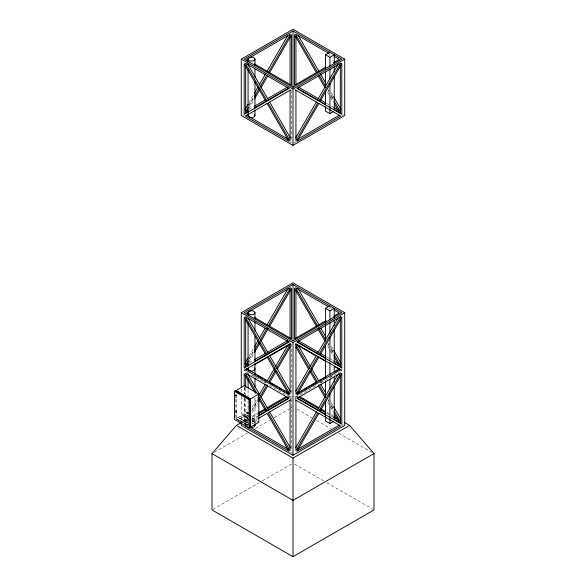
<?xml version="1.0" encoding="UTF-8"?>
<svg xmlns="http://www.w3.org/2000/svg" width="586" height="586" viewBox="0 0 586 586"><rect width="100%" height="100%" fill="white"/><g stroke="black" fill="none" stroke-linecap="round" stroke-linejoin="round"><path stroke-width="0.44" stroke-dasharray="2.93 2.2" d="M239.139 418.463L240.004 418.082L240.421 418.66L239.161 418.565L239.828 417.781L240.516 418.463M240.516 418.184L239.828 418.58L239.139 418.184M243.285 416.067L244.15 415.679L244.574 416.265L243.307 416.17L243.974 415.386L244.662 416.067M242.794 420.58L243.666 420.191L244.084 420.777L242.816 420.682L243.483 419.898L244.179 420.58M244.662 415.782L243.974 416.185L243.285 415.789M244.179 420.294L243.483 420.697L242.794 420.294M246.94 418.177C248.947 416.749 247.797 419.884 246.94 417.899C248.457 416.47 248.457 419.327 246.94 417.899M246.457 422.689L247.321 422.308L247.746 422.887L246.479 422.792L247.145 422.008L247.834 422.689M247.834 422.411L247.145 422.806L246.457 422.411M254.265 422.403C257.554 422.689 253.797 420.528 254.463 422.689M248.991 102.645L253.943 94.068M248.889 105.209L253.452 97.305M249.101 105.832L253.606 98.03M248.984 108.425L254.002 99.73M248.991 356.2L254.39 346.839M248.889 358.764L253.452 350.868M249.101 359.386L253.606 351.585M248.984 361.987L254.002 353.292M247.636 414.888L244.201 420.836L246.699 422.279L248.53 419.122M252.141 407.087L257.994 396.949M248.435 415.906L245.241 421.437L248.369 419.627M252.083 409.585L258.016 399.308M245.666 421.686L248.2 417.298M251.804 411.057L257.657 400.912M252.178 412.8L257.65 403.315M249.145 109.274L253.841 106.564M296.15 141.863L293 143.68L289.85 141.863M341.799 115.508L343.264 114.666M249.145 362.829L253.841 360.119M236.576 395.521C235.015 396.663 238.011 394.891 235.162 395.521M236.576 397.154L235.162 397.154M236.59 411.123C235.023 412.266 238.026 410.493 235.176 411.123M244.208 398.37L244.215 413.811L235.682 418.748L241.183 421.927M239.586 420.719L247.878 415.921L244.215 413.811M242.685 421.781L248.186 418.609M252.119 416.338L257.62 413.159M252.28 417.371L257.752 414.214M243.241 422.836L249.468 419.239M244.311 423.663L248.266 421.378M252.178 419.122L257.694 415.935M289.96 397.308L291.535 396.392M244.985 423.766L248.112 421.964M251.921 419.759L258.184 416.148M244.201 425.414L248.142 423.143M252.075 420.873L257.584 417.686M289.85 399.059L292.216 397.696M246.904 424.945L248.288 424.147M251.738 422.147L255.196 420.147M246.699 425.165L248.369 424.205M252.178 422.008L257.752 418.785M295.498 396.993L297.842 395.638M319.897 382.907L322.241 381.552M330.065 377.04L332.409 375.685M340.232 371.165L341.799 370.264M295.498 397.491L316.616 385.295M320.527 383.039L339.301 372.198M214.359 452.224L247.387 433.157M255.254 428.615L269.406 420.44M274.123 417.715L289.066 409.094M289.858 408.64L292.216 407.277M341.799 425.414L343.264 424.572M212.784 509.476L259.18 482.688M262.33 480.872L292.216 463.621M255.445 422.403L254.265 422.125M235.162 395.689L236.576 395.689M235.176 411.291L236.59 411.291M326.68 103.4L330.592 105.663M331.376 106.11L332.943 107.018M242.736 114.666L244.201 115.508M331.302 308.353L329.845 307.511L329.845 309.327M326.68 356.962L329.032 358.317M329.815 358.764L332.943 360.573M326.805 412.251L333.097 415.884M326.68 413.306L330.592 415.562M331.376 416.016L332.943 416.917M294.465 396.392L296.04 397.308M294.568 398.143L296.135 399.051M244.201 370.264L245.768 371.165M253.489 375.626L258.184 378.336M263.656 381.493L266.103 382.907M288.158 395.638L290.502 396.993M246.699 372.198L265.473 383.039M269.384 385.295L290.502 397.491M296.934 409.094L311.877 417.715M316.594 420.44L330.746 428.615M338.613 433.157L371.641 452.224M251.541 418.038L258.858 422.264M242.143 415.013L243.483 415.503M251.782 420.572L254.463 421.839M240.07 416.207L247.387 420.433M251.782 422.967L253.247 423.817M244.933 419.569L246.398 420.418M237.997 417.408L239.337 417.899M248.977 423.744L247.636 422.689M235.924 418.323L247.959 425.275M248.266 425.736L235.924 418.609L235.909 394.283M244.325 423.744L247.468 425.553M237.711 420.199L240.736 421.949M290.641 452.224L292.216 453.132M294.575 464.075L323.67 480.872M326.82 482.688L373.216 509.476M331.302 92.756L333.126 95.921M327.984 89.402L328.9 90.984M331.178 94.939L333.463 98.888M328.014 90.442L328.929 92.024M331.156 95.892L333.353 99.693M327.618 92.148L328.951 94.456M330.284 96.756L333.353 102.081M331.302 346.319L333.126 349.476M327.984 342.964L328.9 344.546M331.178 348.494L333.463 352.442M328.014 344.004L328.929 345.586M331.156 349.446L333.353 353.248M327.618 345.711L328.951 348.018M330.284 350.318L333.353 355.643M331.302 402.663L333.126 405.827M327.984 399.308L328.9 400.89M331.178 404.838L333.463 408.794M328.014 400.348L328.929 401.93M331.156 405.79L333.353 409.599M327.618 402.055L329.845 405.9M330.284 406.662L333.353 411.987M247.145 417.613L244.465 416.067M246.655 422.125L243.974 420.58M244.201 387.463L244.208 393.821M243 420.016L240.311 418.463M236.151 394.429L236.165 418.463M341.799 368.162L341.799 372.974M332.035 97.408L332.035 99.803M332.035 350.97L332.035 353.358M332.035 407.314L332.035 409.702M329.845 53.949L329.845 55.773M291.535 90.281L291.535 139.951M291.535 343.836L291.535 395.198M291.535 399.278L291.535 449.858M254.976 398.15L254.976 422.689M248.068 389.968L248.068 396.334M248.068 400.875L248.068 410.874M248.068 414.507L248.068 425.414A3.45 1.992 0 0 1 248.193 424.901M245.666 388.152L245.666 394.59M245.666 398.985L245.666 423.37M244.201 368.162L244.201 372.974M244.201 387.243L244.201 394.517M244.201 398.15L244.201 424.22M241.278 389.06L241.278 391.785M241.278 396.334L241.278 421.781M252.412 423.488A3.45 1.992 0 0 1 253.247 423.685M252.412 367.144A3.45 1.992 0 0 1 253.247 367.341M252.412 113.589A3.45 1.992 0 0 1 253.247 113.787M236.59 412.588L235.96 413.115L236.59 412.588"/><path stroke-width="0.88" d="M249.101 427.905L234.459 419.451L234.444 391.287L235.418 390.723L250.061 399.176L250.076 427.341L249.101 427.905L249.079 399.74L250.303 399.037L235.909 390.723L244.201 385.647L244.201 373.641L255.481 393.184M293 455.278L293 342.583L344.722 312.719L344.722 425.414L293 455.278L241.278 425.414L241.278 422.689M245.388 108.886L248.09 104.205M254.39 93.284L257.994 87.043M259.349 84.706L265.648 73.785M267.135 71.206L287.667 35.651M245.666 111.779L248.2 107.392M254.507 96.47L259.012 88.669M260.36 86.325L266.667 75.411M248.068 110.007L246.699 112.373L248.266 111.472M254.456 98.939L259.935 89.46M260.843 87.878L267.692 76.026M269.633 72.649L291.535 34.721L291.535 85.3L268.952 72.261M295.644 137.9L316.367 102.023M317.4 100.228L338.386 63.874M245.388 362.441L248.09 357.76M254.39 346.839L257.994 340.605M259.349 338.261L265.202 328.123M267.135 324.769L288.122 288.415M245.666 365.334L248.2 360.947M254.507 350.025L259.012 342.224M260.36 339.887L267.113 328.189M248.068 363.562L246.699 365.935L248.266 365.034M254.456 352.501L259.935 343.015M260.843 341.44L268.146 328.79M269.633 326.212L291.535 288.283L291.535 338.855L268.952 325.816M259.349 394.605L265.202 384.467M267.135 381.112L274.438 368.469M275.347 366.887L287.667 345.557M260.36 396.231L267.113 384.533M268.6 381.962L274.988 370.894M276.358 368.528L290.502 344.026L270.168 355.768M258.565 401.732L259.935 399.366M260.843 397.784L267.692 385.932M269.633 382.555L276.021 371.495M277.39 369.121L290.165 347M295.835 391.14L316.367 355.577M317.4 353.783L337.932 318.227M318.865 357.021L296.963 394.949L340.759 369.663L318.183 356.625M295.644 447.807L316.367 411.921M317.4 410.134L338.386 373.78M344.099 422.235L349.608 425.414L374 453.586L374 509.93L293 556.7L212 509.93L212 453.586L236.392 425.414L241.11 422.689M241.278 59.164L293 29.3L344.722 59.164L344.722 115.508L293 145.372L241.278 115.508L241.278 59.164L293 89.028L344.722 59.164M293 30.992L244.201 59.164L293 87.336L341.799 59.164L293 30.992L293 87.336M325.516 69.302L325.516 54.754L329.845 52.264M325.516 54.754L329.911 57.296L334.232 54.798L334.232 63.925M254.624 106.11L265.575 99.788M267.135 98.888L287.47 87.146M254.522 107.861L266.256 101.085M267.817 100.184L288.935 87.995M317.048 72.261L294.465 85.3L294.465 34.721L316.367 72.649M325.904 67.148L317.4 72.056L295.498 34.127L329.061 53.502M333.72 62.629L339.301 59.413L334.232 56.483M290.751 89.826L268.176 102.865L290.07 140.794L290.07 90.222M325.516 106.557L325.516 111.106L329.911 113.64L333.515 111.56M297.065 139.644L339.301 115.259M241.278 387.243L241.278 312.719L293 282.855L344.722 312.719M293 284.547L244.201 312.719L293 340.891L341.799 312.719L293 284.547L293 340.898M325.516 322.857L325.516 308.317L329.845 305.819M325.516 308.317L329.911 310.851L334.232 308.353L334.232 318.286M254.624 359.672L265.575 353.351M267.135 352.442L287.47 340.708M254.522 361.416L266.256 354.647M267.817 353.739L288.935 341.55M317.048 325.816L294.465 338.855L294.465 288.283L316.367 326.212M325.904 320.703L317.4 325.611L295.498 287.682L328.277 306.61M333.72 316.191L339.301 312.968L334.232 310.045M267.817 356.625L245.241 369.663L289.037 394.949L267.135 357.021M246.699 369.312L248.266 368.411M254.522 364.8L267.817 357.123M258.844 394.1L258.858 422.264L250.559 427.062L250.544 398.898L258.844 394.1L244.201 385.647M258.411 412.705L265.487 408.618M267.055 407.71L286.708 396.363M258.536 413.76L265.575 409.695M267.135 408.794L287.47 397.052M258.433 415.511L266.256 410.991M267.817 410.09L288.935 397.894M297.065 393.206L339.301 368.821M258.961 415.694L266.103 411.577L258.58 398.546M298.274 393.001L299.937 392.041M301.402 391.192L302.969 390.291M304.53 389.39L306.976 387.976M308.441 387.134L310.104 386.167M311.569 385.324L316.264 382.614M319.641 380.666L321.289 379.713M322.776 378.856L325.904 377.047M334.958 371.824L338.415 369.825M258.433 418.389L267.135 413.364L289.037 451.301L245.241 426.015M290.751 399.733L268.176 412.771L290.07 450.7L290.07 400.128M250.076 427.341L249.826 426.916L250.317 426.637M325.516 401.923L325.516 421.012L329.911 423.546L333.515 421.466M297.065 449.55L339.301 425.165M236.392 425.414L293 458.091L349.608 425.414M374 453.586L293 500.356L212 453.586M298.53 87.146L318.865 98.888M320.425 99.788L325.904 102.953M333.72 107.465L338.415 110.175M297.058 87.988L318.132 100.155M319.692 101.056L325.157 104.213M248.266 60.314L246.699 59.413L290.502 34.127L268.6 72.056L254.522 63.925M295.249 89.826L317.824 102.865L295.93 140.794L295.93 90.222M244.933 109.663L246.398 110.512M246.699 115.259L288.935 139.644M298.53 340.708L318.865 352.442M320.425 353.351L325.904 356.508M333.72 361.027L338.415 363.738M297.058 341.55L318.132 353.717M319.692 354.618L325.157 357.768M248.369 313.928L246.699 312.968L290.502 287.682L268.6 325.611L254.522 317.487M241.278 312.719L293 342.583M315.795 355.746L295.498 344.026L309.642 368.528M318.132 357.094L325.157 361.152M339.301 369.312L334.232 366.389L334.232 372.242M244.933 363.225L246.398 364.067M299.292 396.363L318.945 407.71M320.513 408.618L325.23 411.343M333.881 416.338L337.023 418.155M298.53 397.052L318.865 408.794M320.425 409.695L325.904 412.859M333.72 417.371L338.415 420.081M246.699 368.821L288.935 393.206M297.058 397.894L318.132 410.061M319.692 410.962L325.157 414.119M254.624 373.89L256.185 374.791M257.65 375.641L263.224 378.856M264.689 379.699L266.359 380.666M269.736 382.614L274.431 385.324M275.896 386.167L277.559 387.134M279.024 387.976L281.47 389.39M283.031 390.291L284.598 391.192M286.063 392.041L287.726 393.001M295.249 399.733L317.824 412.771L295.93 450.7L295.93 400.128M235.909 390.444L250.544 398.898M234.444 391.287L249.079 399.74M250.559 427.062L250.303 398.751M249.834 426.974L288.935 449.55M298.333 35.651L318.865 71.206M320.352 73.792L325.369 82.487M333.588 96.712L340.884 109.355M319.348 75.426L325.735 86.494M334.232 101.217L340.334 111.779M318.286 75.982L324.952 87.534M334.232 103.605L339.301 112.373L334.232 109.45L334.232 76.583M247.614 63.874L268.6 100.228M269.633 102.023L290.356 137.9M297.878 288.415L318.865 324.769M320.813 328.138L325.369 336.042M333.588 350.267L340.884 362.91M318.887 328.197L325.735 340.048M334.232 354.772L340.334 365.334M317.846 328.775L324.952 341.089M334.232 357.16L339.301 365.935L334.232 363.012L334.232 330.145M298.333 345.557L310.653 366.887M311.562 368.469L318.865 381.112M320.813 384.489L325.369 392.393M333.588 406.611L340.884 419.261M311.012 370.894L317.4 381.962M318.887 384.541L325.735 396.4M334.232 411.116L340.334 421.686M295.835 347L308.61 369.121M309.979 371.495L316.367 382.555M318.286 385.888L324.952 397.433M334.232 413.511L339.301 422.279L334.232 419.356L334.232 386.489M248.068 318.227L268.6 353.783M269.633 355.577L290.356 391.463M247.614 373.78L268.6 410.134M269.633 411.921L290.356 447.807M256.668 392.847L245.241 373.048L289.037 398.334L267.135 410.976L258.492 395.997M249.812 399.037L235.418 390.723M236.151 390.584L235.66 390.862M340.334 65.603L340.334 113.472M340.334 319.165L340.334 367.026M340.334 375.509L340.334 423.37M334.232 66.548L334.232 72.019M334.232 320.11L334.232 325.582M334.232 376.454L334.232 381.925M329.911 57.296L329.911 66.379M329.911 69.111L329.911 79.103M329.911 83.652L329.911 113.64M329.911 310.851L329.911 319.941M329.911 322.666L329.911 333.573M329.911 337.206L329.911 360.837M329.911 362.653L329.911 374.469M329.911 379.01L329.911 389.009M329.911 393.55L329.911 423.546M325.516 72.027L325.516 87.475M325.516 92.017L325.516 104.74M325.516 324.673L325.516 341.03M325.516 345.579L325.516 377.384M325.516 381.933L325.516 397.381M295.93 36.588L295.93 84.45M295.93 290.143L295.93 338.012M293 89.028L293 145.372M293 458.091L293 556.7M290.07 36.588L290.07 84.45M290.07 290.143L290.07 338.012M254.976 59.164A3.45 1.992 0 0 1 249.797 60.885A3.45 1.992 0 0 1 249.797 57.435A3.45 1.992 0 0 1 254.976 59.164L254.976 65.522M254.976 69.163L254.976 77.337M254.976 81.886L254.976 108.242M254.976 110.058L254.976 115.508M254.976 312.719L254.976 319.084M254.976 321.809L254.976 330.9M254.976 336.349L254.976 361.796M254.976 363.613L254.976 374.52M254.976 378.153L254.976 387.243M254.976 423.597L254.976 425.414M248.068 59.164L248.068 61.889M248.068 69.163L248.068 115.508M248.068 312.719L248.068 315.451M248.068 322.718L248.068 366.338M248.068 379.061L248.068 388.152M245.666 65.603L245.666 113.472M245.666 319.165L245.666 367.026M245.666 375.509L245.666 387.361M254.507 424.418A3.45 1.992 0 0 1 254.258 426.63A3.45 1.992 0 0 1 250.632 427.341M254.507 368.074A3.45 1.992 0 0 1 251.973 371.041A3.45 1.992 0 0 1 248.193 368.55M254.507 114.512A3.45 1.992 0 0 1 251.973 117.486A3.45 1.992 0 0 1 248.193 114.995M247.102 412.727C247.402 414.654 248.442 412.302 247.102 412.727M340.759 63.142L318.865 101.07L296.963 88.427L340.759 63.142M318.865 103.466L296.963 141.394L340.759 116.109L318.865 103.466M341.799 63.742L319.897 101.671L341.799 114.314L341.799 63.742M317.824 356.427L295.93 394.356L295.93 343.777L317.824 356.427M340.759 316.696L318.865 354.633L296.963 341.99L340.759 316.696M341.799 317.297L319.897 355.226L341.799 367.869L341.799 317.297M340.759 373.048L318.865 410.976L296.963 398.334L340.759 373.048M318.865 413.364L296.963 451.301L340.759 426.015L318.865 413.364M341.799 373.641L319.897 411.577L341.799 424.22L341.799 373.641M266.103 101.671L244.201 114.314L244.201 63.742L266.103 101.671M289.037 88.427L267.135 101.07L245.241 63.142L289.037 88.427M267.135 103.466L245.241 116.109L289.037 141.394L267.135 103.466M266.103 355.226L244.201 367.869L244.201 317.297L266.103 355.226M289.037 341.99L267.135 354.633L245.241 316.696L289.037 341.99M290.07 343.777L268.176 356.427L290.07 394.356L290.07 343.777M247.526 412.808L247.526 413.372L247.526 412.808M247.058 412.822A0.828 0.476 60 0 0 248.039 413.694A0.828 0.476 60 0 0 247.775 412.412A0.828 0.476 60 0 0 247.058 412.822M249.079 314.133A3.45 1.992 0 0 0 254.859 313.239A3.45 1.992 0 0 0 250.632 310.8A3.45 1.992 0 0 0 249.079 314.133"/></g></svg>
